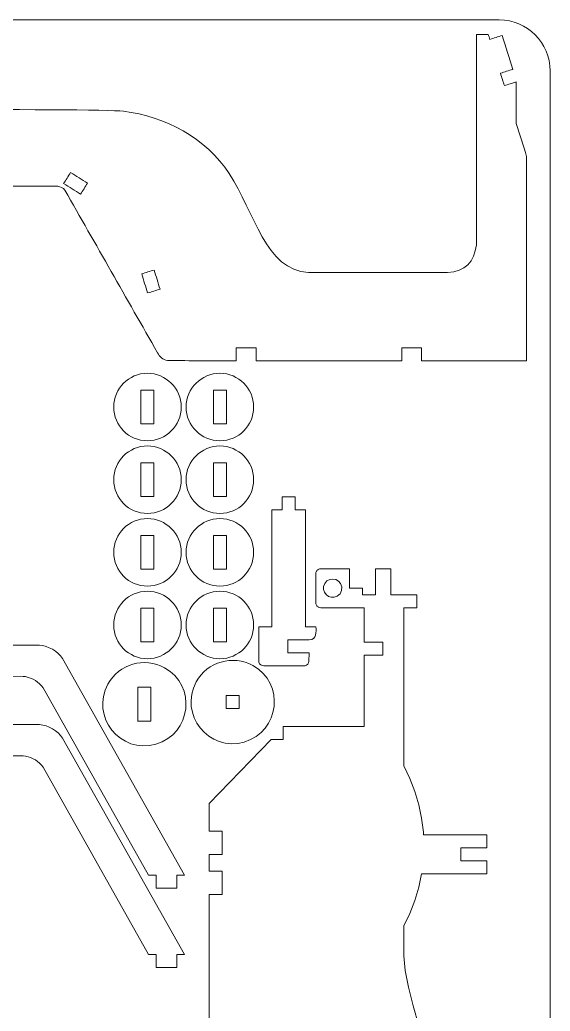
# Model space of a CAD drawing. Header units: centimetres. Extents: x -58 to 58, y -52 to 52.
# Drawn here: x 45.23 to 57.59, y -7.72 to 15.39 of the extents above; entities that cross this region are included whole.
import ezdxf

# ---------------------------------------------------------------- set-up
doc = ezdxf.new("R2010")
doc.units = ezdxf.units.CM
doc.header["$MEASUREMENT"] = 0
doc.layers.add('Camada 1', color=7, linetype='Continuous')

msp = doc.modelspace()

# ---------------------------------------------------------------- linework, layer by layer
at = {"layer": 'Camada 1', "color": 5, "lineweight": 9}
for points in [[(24.2736, 15.38827), (24.2736, 15.38827), (56.40361, 15.38827), (56.40361, 15.38827)], [(56.40361, 15.38827), (57.05813, 15.38827), (57.5936, 14.85275), (57.5936, 14.19827)], [(57.5936, 14.19827), (57.5936, 14.19827), (57.5936, -35.7818), (57.5936, -35.7818)]]:
    msp.add_open_spline(points, degree=3, dxfattribs=at)
at = {"layer": 'Camada 1', "color": 3, "lineweight": 9}
for points in [[(55.87285, 10.14107), (55.87285, 11.77675), (55.87285, 13.41243), (55.87285, 15.04811)], [(55.87285, 15.04811), (55.96511, 15.04811), (56.05736, 15.04811), (56.14962, 15.04811)], [(56.14962, 15.04811), (56.16176, 15.0095), (56.17388, 14.97091), (56.18602, 14.93231)], [(56.18602, 14.93231), (56.2825, 14.96264), (56.379, 14.99299), (56.47549, 15.02332)], [(56.47549, 15.02332), (56.55824, 14.76014), (56.64099, 14.49697), (56.72374, 14.23379)], [(56.72374, 14.23379), (56.62725, 14.20345), (56.53076, 14.17311), (56.43427, 14.14277)], [(56.43427, 14.14277), (56.4646, 14.04628), (56.49494, 13.9498), (56.52528, 13.85331)], [(56.52528, 13.85331), (56.61741, 13.88228), (56.70954, 13.91124), (56.80167, 13.94021)], [(56.80167, 13.94021), (56.80167, 13.61823), (56.80167, 13.29624), (56.80167, 12.97426)], [(37.23959, 13.28064), (38.62087, 13.28064), (46.98965, 13.33052), (47.64494, 13.25616)], [(47.64494, 13.25616), (48.6137, 13.14621), (49.57264, 12.6256), (50.11002, 11.80237)], [(56.80167, 12.97426), (56.8829, 12.71589), (56.96414, 12.45751), (57.04537, 12.19914)], [(57.04537, 12.19914), (57.04537, 10.61223), (57.04537, 9.0253), (57.04537, 7.43839)], [(50.11002, 11.80237), (50.69436, 10.90721), (50.95911, 9.53837), (51.9575, 9.49883)], [(46.11098, 11.50701), (44.62316, 11.50632), (43.13534, 11.50565), (41.64751, 11.50496)], [(46.27651, 11.42022), (46.23668, 11.4682), (46.17293, 11.50293), (46.11098, 11.50701)], [(48.43724, 7.62772), (47.71699, 8.89188), (46.99676, 10.15605), (46.27651, 11.42022)], [(55.19972, 9.49883), (55.60601, 9.50661), (55.82863, 9.75524), (55.87285, 10.14107)], [(51.9575, 9.49883), (53.03824, 9.49883), (54.11898, 9.49883), (55.19972, 9.49883)], [(48.67163, 7.44308), (48.55462, 7.46338), (48.48992, 7.53241), (48.43724, 7.62772)], [(50.73664, 7.74183), (50.58127, 7.74183), (50.42592, 7.74183), (50.27055, 7.74183)], [(50.27055, 7.74183), (50.27055, 7.64068), (50.27055, 7.53954), (50.27055, 7.43839)], [(50.73664, 7.43839), (50.73664, 7.53954), (50.73664, 7.64068), (50.73664, 7.74183)], [(54.59699, 7.74183), (54.44162, 7.74183), (54.28627, 7.74183), (54.1309, 7.74183)], [(54.1309, 7.74183), (54.1309, 7.64068), (54.1309, 7.53954), (54.1309, 7.43839)], [(54.59699, 7.43839), (54.59699, 7.53954), (54.59699, 7.64068), (54.59699, 7.74183)], [(50.27055, 7.43839), (49.73758, 7.43995), (49.20461, 7.44152), (48.67163, 7.44308)], [(54.1309, 7.43839), (52.99948, 7.43839), (51.86806, 7.43839), (50.73664, 7.43839)], [(57.04537, 7.43839), (56.22924, 7.43839), (55.41311, 7.43839), (54.59699, 7.43839)], [(47.41623, 6.35992), (47.41623, 6.79466), (47.76867, 7.1471), (48.20342, 7.1471)], [(48.20342, 7.1471), (48.63816, 7.1471), (48.9906, 6.79466), (48.9906, 6.35992)], [(49.10534, 6.35992), (49.10534, 6.79466), (49.45778, 7.1471), (49.89253, 7.1471)], [(49.89253, 7.1471), (50.32727, 7.1471), (50.67971, 6.79466), (50.67971, 6.35992)], [(48.20342, 5.57273), (47.76867, 5.57273), (47.41623, 5.92518), (47.41623, 6.35992)], [(48.9906, 6.35992), (48.9906, 5.92518), (48.63816, 5.57273), (48.20342, 5.57273)], [(49.89253, 5.57273), (49.45778, 5.57273), (49.10534, 5.92518), (49.10534, 6.35992)], [(50.67971, 6.35992), (50.67971, 5.92518), (50.32727, 5.57273), (49.89253, 5.57273)], [(47.41623, 4.66655), (47.41623, 5.10129), (47.76867, 5.45373), (48.20342, 5.45373)], [(48.20342, 5.45373), (48.63816, 5.45373), (48.9906, 5.10129), (48.9906, 4.66655)], [(49.10534, 4.66655), (49.10534, 5.10129), (49.45778, 5.45373), (49.89253, 5.45373)], [(49.89253, 5.45373), (50.32727, 5.45373), (50.67971, 5.10129), (50.67971, 4.66655)], [(48.20342, 3.87936), (47.76867, 3.87936), (47.41623, 4.23181), (47.41623, 4.66655)], [(48.9906, 4.66655), (48.9906, 4.23181), (48.63816, 3.87936), (48.20342, 3.87936)], [(49.89253, 3.87936), (49.45778, 3.87936), (49.10534, 4.23181), (49.10534, 4.66655)], [(50.67971, 4.66655), (50.67971, 4.23181), (50.32727, 3.87936), (49.89253, 3.87936)], [(51.64684, 4.26859), (51.64684, 4.26859), (51.3434, 4.26859), (51.3434, 4.26859)], [(51.3434, 4.26859), (51.3434, 4.26859), (51.3434, 3.96514), (51.3434, 3.96514)], [(51.64684, 3.96514), (51.64684, 3.96514), (51.64684, 4.26859), (51.64684, 4.26859)], [(51.3434, 3.96514), (51.3434, 3.96514), (51.10065, 3.96514), (51.10065, 3.96514)], [(51.10065, 3.96514), (51.10065, 3.96514), (51.10065, 1.23418), (51.10065, 1.23418)], [(51.8896, 3.96514), (51.8896, 3.96514), (51.64684, 3.96514), (51.64684, 3.96514)], [(51.8896, 1.23418), (51.8896, 1.23418), (51.8896, 3.96514), (51.8896, 3.96514)], [(47.41623, 2.97318), (47.41623, 3.40792), (47.76867, 3.76036), (48.20342, 3.76036)], [(48.20342, 3.76036), (48.63816, 3.76036), (48.9906, 3.40792), (48.9906, 2.97318)], [(49.10534, 2.97318), (49.10534, 3.40792), (49.45778, 3.76036), (49.89253, 3.76036)], [(49.89253, 3.76036), (50.32727, 3.76036), (50.67971, 3.40792), (50.67971, 2.97318)], [(48.20342, 2.18599), (47.76867, 2.18599), (47.41623, 2.53844), (47.41623, 2.97318)], [(48.9906, 2.97318), (48.9906, 2.53844), (48.63816, 2.18599), (48.20342, 2.18599)], [(49.89253, 2.18599), (49.45778, 2.18599), (49.10534, 2.53844), (49.10534, 2.97318)], [(50.67971, 2.97318), (50.67971, 2.53844), (50.32727, 2.18599), (49.89253, 2.18599)], [(52.14276, 2.53096), (52.14276, 2.53096), (52.15157, 2.54416), (52.15157, 2.54416)], [(52.15157, 2.54416), (52.15157, 2.54416), (52.16205, 2.5561), (52.16205, 2.5561)], [(52.16205, 2.5561), (52.16205, 2.5561), (52.17398, 2.56657), (52.17398, 2.56657)], [(52.17398, 2.56657), (52.17398, 2.56657), (52.18718, 2.57539), (52.18718, 2.57539)], [(52.18718, 2.57539), (52.18718, 2.57539), (52.20142, 2.58242), (52.20142, 2.58242)], [(52.20142, 2.58242), (52.20142, 2.58242), (52.21645, 2.58751), (52.21645, 2.58751)], [(52.21645, 2.58751), (52.21645, 2.58751), (52.24787, 2.59165), (52.24787, 2.59165)], [(52.24787, 2.59165), (52.24787, 2.59165), (52.91758, 2.59164), (52.91758, 2.59164)], [(52.91758, 2.59164), (52.91758, 2.59164), (52.91758, 2.13735), (52.91758, 2.13735)], [(53.52447, 1.9856), (53.52447, 1.9856), (53.52447, 2.59165), (53.52447, 2.59165)], [(53.52447, 2.59165), (53.52447, 2.59165), (53.87991, 2.59165), (53.87991, 2.59165)], [(53.87991, 2.59165), (53.87991, 2.59165), (53.87991, 1.9856), (53.87991, 1.9856)], [(52.1265, 2.47027), (52.1265, 2.47027), (52.13063, 2.50169), (52.13063, 2.50169)], [(52.1265, 1.80342), (52.1265, 1.80342), (52.1265, 2.47027), (52.1265, 2.47027)], [(52.13063, 2.50169), (52.13063, 2.50169), (52.13572, 2.51673), (52.13572, 2.51673)], [(52.13572, 2.51673), (52.13572, 2.51673), (52.14276, 2.53096), (52.14276, 2.53096)], [(52.91758, 2.13735), (52.91758, 2.13735), (53.22102, 2.13735), (53.22102, 2.13735)], [(53.22102, 2.13735), (53.22102, 2.13735), (53.22102, 1.9856), (53.22102, 1.9856)], [(47.41623, 1.27981), (47.41623, 1.71455), (47.76867, 2.06699), (48.20342, 2.06699)], [(48.20342, 2.06699), (48.63816, 2.06699), (48.9906, 1.71455), (48.9906, 1.27981)], [(49.10534, 1.27981), (49.10534, 1.71455), (49.45778, 2.06699), (49.89253, 2.06699)], [(49.89253, 2.06699), (50.32727, 2.06699), (50.67971, 1.71455), (50.67971, 1.27981)], [(53.22102, 1.9856), (53.22102, 1.9856), (53.52447, 1.9856), (53.52447, 1.9856)], [(53.87991, 1.9856), (53.87991, 1.9856), (54.48678, 1.9856), (54.48678, 1.9856)], [(54.48678, 1.9856), (54.48678, 1.9856), (54.48678, 1.68185), (54.48678, 1.68185)], [(52.13063, 1.77201), (52.13063, 1.77201), (52.1265, 1.80342), (52.1265, 1.80342)], [(52.13574, 1.75698), (52.13574, 1.75698), (52.13063, 1.77201), (52.13063, 1.77201)], [(52.14276, 1.74273), (52.14276, 1.74273), (52.13574, 1.75698), (52.13574, 1.75698)], [(52.15157, 1.72955), (52.15157, 1.72955), (52.14276, 1.74273), (52.14276, 1.74273)], [(52.16205, 1.7176), (52.16205, 1.7176), (52.15157, 1.72955), (52.15157, 1.72955)], [(52.17398, 1.70713), (52.17398, 1.70713), (52.16205, 1.7176), (52.16205, 1.7176)], [(52.18719, 1.69832), (52.18719, 1.69832), (52.17398, 1.70713), (52.17398, 1.70713)], [(52.20142, 1.69129), (52.20142, 1.69129), (52.18719, 1.69832), (52.18719, 1.69832)], [(52.21645, 1.68618), (52.21645, 1.68618), (52.20142, 1.69129), (52.20142, 1.69129)], [(52.24787, 1.68204), (52.24787, 1.68204), (52.21645, 1.68618), (52.21645, 1.68618)], [(53.25398, 1.68204), (53.25398, 1.68204), (52.24787, 1.68204), (52.24787, 1.68204)], [(53.25397, 0.8819), (53.25397, 0.8819), (53.25398, 1.68204), (53.25398, 1.68204)], [(54.48678, 1.68185), (54.48678, 1.68185), (54.18334, 1.68185), (54.18334, 1.68185)], [(54.18334, 1.68185), (54.18334, 1.68185), (54.18334, -2.00754), (54.18334, -2.00754)], [(48.20342, 0.49262), (47.76867, 0.49262), (47.41623, 0.84507), (47.41623, 1.27981)], [(48.9906, 1.27981), (48.9906, 0.84507), (48.63816, 0.49262), (48.20342, 0.49262)], [(49.89253, 0.49262), (49.45778, 0.49262), (49.10534, 0.84507), (49.10534, 1.27981)], [(50.67971, 1.27981), (50.67971, 0.84507), (50.32727, 0.49262), (49.89253, 0.49262)], [(51.10065, 1.23418), (51.10065, 1.23418), (50.79871, 1.23418), (50.79871, 1.23418)], [(50.79871, 1.23418), (50.79871, 1.23418), (50.80285, 0.41382), (50.80285, 0.41382)], [(52.13234, 1.23418), (52.13234, 1.23418), (51.8896, 1.23418), (51.8896, 1.23418)], [(51.97085, 0.93075), (52.1665, 0.93197), (52.13234, 1.12998), (52.13234, 1.23418)], [(51.47843, 0.6273), (51.47843, 0.6273), (51.47843, 0.93075), (51.47843, 0.93075)], [(51.47843, 0.93075), (51.47843, 0.93075), (51.97085, 0.93075), (51.97085, 0.93075)], [(42.52474, 0.81246), (42.52474, 0.81246), (45.68397, 0.80964), (45.68397, 0.80964)], [(45.68397, 0.80964), (45.88887, 0.79599), (46.10827, 0.66771), (46.2206, 0.49583)], [(53.69093, 0.8819), (53.69093, 0.8819), (53.25397, 0.8819), (53.25397, 0.8819)], [(53.69093, 0.57846), (53.69093, 0.57846), (53.69093, 0.8819), (53.69093, 0.8819)], [(46.2206, 0.49583), (46.2206, 0.49583), (49.06502, -4.55396), (49.06502, -4.55396)], [(47.28121, -0.09821), (47.53963, 0.37123), (48.13069, 0.54256), (48.60014, 0.28412)], [(49.34088, -0.04799), (49.59932, 0.42146), (50.19035, 0.59279), (50.6598, 0.33434)], [(51.97085, 0.6273), (51.97085, 0.6273), (51.47843, 0.6273), (51.47843, 0.6273)], [(51.9698, 0.4294), (51.9698, 0.4294), (51.97085, 0.6273), (51.97085, 0.6273)], [(53.25398, -1.08691), (53.25398, -1.08691), (53.25397, 0.57846), (53.25397, 0.57846)], [(53.25397, 0.57846), (53.25397, 0.57846), (53.69093, 0.57846), (53.69093, 0.57846)], [(48.60014, 0.28412), (49.35526, -0.1316), (49.2301, -1.25913), (48.40218, -1.49913)], [(50.6598, 0.33434), (51.41494, -0.08138), (51.28978, -1.2089), (50.46185, -1.4489)], [(50.80285, 0.41382), (50.81717, 0.36038), (50.86378, 0.32571), (50.92009, 0.32386)], [(50.92009, 0.32386), (50.92009, 0.32386), (51.88088, 0.328), (51.88088, 0.328)], [(51.88088, 0.328), (51.92731, 0.34044), (51.96511, 0.38299), (51.9698, 0.4294)], [(45.30398, 0.08179), (45.30398, 0.08179), (42.52474, 0.0842), (42.52474, 0.0842)], [(45.35889, 0.07457), (45.35889, 0.07457), (45.30398, 0.08179), (45.30398, 0.08179)], [(45.76859, -0.18646), (45.67355, -0.0426), (45.52324, 0.03816), (45.35889, 0.07457)], [(48.22941, -4.55396), (48.22941, -4.55396), (45.76859, -0.18646), (45.76859, -0.18646)], [(48.40218, -1.49913), (47.57426, -1.73913), (46.86551, -0.85336), (47.28121, -0.09821)], [(50.46185, -1.4489), (49.63393, -1.6889), (48.92515, -0.80314), (49.34088, -0.04799)], [(42.52472, -1.03932), (42.52472, -1.03932), (45.68396, -1.04214), (45.68396, -1.04214)], [(45.68396, -1.04214), (45.88885, -1.05579), (46.10824, -1.18406), (46.22059, -1.35596)], [(51.36412, -1.39035), (51.36412, -1.39035), (51.36412, -1.08691), (51.36412, -1.08691)], [(51.36412, -1.08691), (51.36412, -1.08691), (53.25398, -1.08691), (53.25398, -1.08691)], [(46.22059, -1.35596), (46.22059, -1.35596), (49.06502, -6.40575), (49.06502, -6.40575)], [(49.63951, -2.883), (49.63951, -2.883), (51.08537, -1.39035), (51.08537, -1.39035)], [(51.08537, -1.39035), (51.08537, -1.39035), (51.36412, -1.39035), (51.36412, -1.39035)], [(45.30398, -1.76998), (45.30398, -1.76998), (42.52472, -1.76758), (42.52472, -1.76758)], [(45.35888, -1.77722), (45.35888, -1.77722), (45.30398, -1.76998), (45.30398, -1.76998)], [(45.76858, -2.03824), (45.67357, -1.89441), (45.5232, -1.8136), (45.35888, -1.77722)], [(48.22941, -6.40575), (48.22941, -6.40575), (45.76858, -2.03824), (45.76858, -2.03824)], [(54.18334, -2.00754), (54.18334, -2.00754), (54.32376, -2.2989), (54.32376, -2.2989)], [(54.32376, -2.2989), (54.32376, -2.2989), (54.43996, -2.60072), (54.43996, -2.60072)], [(54.43996, -2.60072), (54.43996, -2.60072), (54.53115, -2.91103), (54.53115, -2.91103)], [(49.63951, -3.53128), (49.63951, -3.53128), (49.63951, -2.883), (49.63951, -2.883)], [(54.53115, -2.91103), (54.53115, -2.91103), (54.59671, -3.22774), (54.59671, -3.22774)], [(54.59671, -3.22774), (54.59671, -3.22774), (54.63622, -3.54875), (54.63622, -3.54875)], [(49.94295, -3.53128), (49.94295, -3.53128), (49.63951, -3.53128), (49.63951, -3.53128)], [(49.94295, -4.07504), (49.94295, -4.07504), (49.94295, -3.53128), (49.94295, -3.53128)], [(54.63622, -3.54875), (54.63622, -3.54875), (54.63623, -3.61105), (54.63623, -3.61105)], [(54.63623, -3.61105), (54.63623, -3.61105), (56.11909, -3.61105), (56.11909, -3.61105)], [(56.11909, -3.61105), (56.11909, -3.61105), (56.11909, -3.9145), (56.11909, -3.9145)], [(56.11909, -3.9145), (56.11909, -3.9145), (55.51219, -3.91436), (55.51219, -3.91436)], [(55.51219, -3.91436), (55.51219, -3.91436), (55.51219, -4.2178), (55.51219, -4.2178)], [(49.63951, -4.46344), (49.63951, -4.46344), (49.63951, -4.07504), (49.63951, -4.07504)], [(49.63951, -4.07504), (49.63951, -4.07504), (49.94295, -4.07504), (49.94295, -4.07504)], [(55.51219, -4.2178), (55.51219, -4.2178), (56.11908, -4.2178), (56.11908, -4.2178)], [(56.11908, -4.2178), (56.11908, -4.2178), (56.11908, -4.52124), (56.11908, -4.52124)], [(48.40447, -4.55396), (48.40447, -4.55396), (48.22941, -4.55396), (48.22941, -4.55396)], [(48.40447, -4.8574), (48.40447, -4.8574), (48.40447, -4.55396), (48.40447, -4.55396)], [(49.06502, -4.55396), (49.06502, -4.55396), (48.88997, -4.55396), (48.88997, -4.55396)], [(48.88997, -4.55396), (48.88997, -4.55396), (48.88997, -4.8574), (48.88997, -4.8574)], [(49.94295, -4.46344), (49.94295, -4.46344), (49.63951, -4.46344), (49.63951, -4.46344)], [(49.94295, -5.00721), (49.94295, -5.00721), (49.94295, -4.46344), (49.94295, -4.46344)], [(54.59671, -4.52124), (54.59671, -4.52124), (54.53115, -4.83277), (54.53115, -4.83277)], [(56.11908, -4.52124), (56.11908, -4.52124), (54.59671, -4.52124), (54.59671, -4.52124)], [(54.53115, -4.83277), (54.53115, -4.83277), (54.43996, -5.14307), (54.43996, -5.14307)], [(48.88997, -4.8574), (48.88997, -4.8574), (48.40447, -4.8574), (48.40447, -4.8574)], [(49.63951, -8.99586), (49.63951, -8.99586), (49.63951, -5.00721), (49.63951, -5.00721)], [(49.63951, -5.00721), (49.63951, -5.00721), (49.94295, -5.00721), (49.94295, -5.00721)], [(54.43996, -5.14307), (54.43996, -5.14307), (54.32376, -5.4449), (54.32376, -5.4449)], [(54.32376, -5.4449), (54.32376, -5.4449), (54.18334, -5.73625), (54.18334, -5.73625)], [(54.18334, -5.73625), (54.18334, -5.73625), (54.18334, -6.43542), (54.18334, -6.43542)], [(48.40445, -6.40575), (48.40445, -6.40575), (48.22941, -6.40575), (48.22941, -6.40575)], [(48.40445, -6.7092), (48.40445, -6.7092), (48.40445, -6.40575), (48.40445, -6.40575)], [(49.06502, -6.40575), (49.06502, -6.40575), (48.88996, -6.40575), (48.88996, -6.40575)], [(48.88996, -6.40575), (48.88996, -6.40575), (48.88996, -6.7092), (48.88996, -6.7092)], [(54.18334, -6.43542), (54.18334, -6.43542), (54.21225, -6.77709), (54.21225, -6.77709)], [(48.88996, -6.7092), (48.88996, -6.7092), (48.40445, -6.7092), (48.40445, -6.7092)], [(54.21225, -6.77709), (54.21225, -6.77709), (54.28972, -7.16518), (54.28972, -7.16518)], [(54.28972, -7.16518), (54.28972, -7.16518), (54.40186, -7.59666), (54.40186, -7.59666)], [(54.40186, -7.59666), (54.40186, -7.59666), (54.53482, -8.06849), (54.53482, -8.06849)]]:
    msp.add_open_spline(points, degree=3, dxfattribs=at)
at = {"layer": 'Camada 1', "lineweight": 9}
for points in [[(46.2495, 11.57038), (46.30325, 11.65606), (46.35699, 11.74175), (46.41074, 11.82743)], [(46.41074, 11.82743), (46.54235, 11.74487), (46.67396, 11.66231), (46.80557, 11.57975)], [(46.64433, 11.32269), (46.51271, 11.40526), (46.38111, 11.48782), (46.2495, 11.57038)], [(46.80557, 11.57975), (46.75182, 11.49407), (46.69808, 11.40837), (46.64433, 11.32269)], [(48.06923, 9.46572), (48.16591, 9.49546), (48.26258, 9.52521), (48.35926, 9.55495)], [(48.35926, 9.55495), (48.40494, 9.40646), (48.45061, 9.25796), (48.4963, 9.10947)], [(48.20628, 9.02024), (48.1606, 9.16874), (48.11492, 9.31722), (48.06923, 9.46572)], [(48.4963, 9.10947), (48.39962, 9.07972), (48.30296, 9.04999), (48.20628, 9.02024)], [(48.0517, 6.75439), (48.0517, 6.75439), (48.35514, 6.75439), (48.35514, 6.75439)], [(48.0517, 5.96545), (48.0517, 5.96545), (48.0517, 6.75439), (48.0517, 6.75439)], [(48.35514, 6.75439), (48.35514, 6.75439), (48.35514, 5.96545), (48.35514, 5.96545)], [(49.74081, 6.75439), (49.74081, 6.75439), (50.04425, 6.75439), (50.04425, 6.75439)], [(49.74081, 5.96545), (49.74081, 5.96545), (49.74081, 6.75439), (49.74081, 6.75439)], [(50.04425, 6.75439), (50.04425, 6.75439), (50.04425, 5.96545), (50.04425, 5.96545)], [(48.35514, 5.96545), (48.35514, 5.96545), (48.0517, 5.96545), (48.0517, 5.96545)], [(50.04425, 5.96545), (50.04425, 5.96545), (49.74081, 5.96545), (49.74081, 5.96545)], [(48.0517, 5.06102), (48.0517, 5.06102), (48.35514, 5.06102), (48.35514, 5.06102)], [(48.0517, 4.27208), (48.0517, 4.27208), (48.0517, 5.06102), (48.0517, 5.06102)], [(48.35514, 5.06102), (48.35514, 5.06102), (48.35514, 4.27208), (48.35514, 4.27208)], [(49.74081, 5.06102), (49.74081, 5.06102), (50.04425, 5.06102), (50.04425, 5.06102)], [(49.74081, 4.27208), (49.74081, 4.27208), (49.74081, 5.06102), (49.74081, 5.06102)], [(50.04425, 5.06102), (50.04425, 5.06102), (50.04425, 4.27208), (50.04425, 4.27208)], [(48.35514, 4.27208), (48.35514, 4.27208), (48.0517, 4.27208), (48.0517, 4.27208)], [(50.04425, 4.27208), (50.04425, 4.27208), (49.74081, 4.27208), (49.74081, 4.27208)], [(48.0517, 3.36765), (48.0517, 3.36765), (48.35514, 3.36765), (48.35514, 3.36765)], [(48.0517, 2.57871), (48.0517, 2.57871), (48.0517, 3.36765), (48.0517, 3.36765)], [(48.35514, 3.36765), (48.35514, 3.36765), (48.35514, 2.57871), (48.35514, 2.57871)], [(49.74081, 3.36765), (49.74081, 3.36765), (50.04425, 3.36765), (50.04425, 3.36765)], [(49.74081, 2.57871), (49.74081, 2.57871), (49.74081, 3.36765), (49.74081, 3.36765)], [(50.04425, 3.36765), (50.04425, 3.36765), (50.04425, 2.57871), (50.04425, 2.57871)], [(48.35514, 2.57871), (48.35514, 2.57871), (48.0517, 2.57871), (48.0517, 2.57871)], [(50.04425, 2.57871), (50.04425, 2.57871), (49.74081, 2.57871), (49.74081, 2.57871)], [(52.3373, 2.24461), (52.45283, 2.44476), (52.7842, 2.34453), (52.73035, 2.08183)], [(52.63041, 1.95154), (52.44297, 1.84331), (52.22909, 2.05715), (52.3373, 2.24461)], [(52.73035, 2.08183), (52.70851, 2.02905), (52.6891, 1.98543), (52.63041, 1.95154)], [(48.0517, 1.67428), (48.0517, 1.67428), (48.35514, 1.67428), (48.35514, 1.67428)], [(48.0517, 0.88534), (48.0517, 0.88534), (48.0517, 1.67428), (48.0517, 1.67428)], [(48.35514, 1.67428), (48.35514, 1.67428), (48.35514, 0.88534), (48.35514, 0.88534)], [(49.74081, 1.67428), (49.74081, 1.67428), (50.04425, 1.67428), (50.04425, 1.67428)], [(49.74081, 0.88534), (49.74081, 0.88534), (49.74081, 1.67428), (49.74081, 1.67428)], [(50.04425, 1.67428), (50.04425, 1.67428), (50.04425, 0.88534), (50.04425, 0.88534)], [(48.35514, 0.88534), (48.35514, 0.88534), (48.0517, 0.88534), (48.0517, 0.88534)], [(50.04425, 0.88534), (50.04425, 0.88534), (49.74081, 0.88534), (49.74081, 0.88534)], [(47.98011, -0.96098), (47.98011, -0.96098), (47.98011, -0.17204), (47.98011, -0.17204)], [(47.98011, -0.17204), (47.98011, -0.17204), (48.28356, -0.17204), (48.28356, -0.17204)], [(48.28356, -0.17204), (48.28356, -0.17204), (48.28356, -0.96098), (48.28356, -0.96098)], [(50.03978, -0.66801), (50.03978, -0.66801), (50.03978, -0.36457), (50.03978, -0.36457)], [(50.03978, -0.36457), (50.03978, -0.36457), (50.34321, -0.36457), (50.34321, -0.36457)], [(50.34321, -0.36457), (50.34321, -0.36457), (50.34321, -0.66801), (50.34321, -0.66801)], [(50.34321, -0.66801), (50.34321, -0.66801), (50.03978, -0.66801), (50.03978, -0.66801)], [(47.98011, -0.96098), (47.98011, -0.96098), (47.97375, -0.96101), (47.97375, -0.96101)], [(48.28356, -0.96098), (48.28356, -0.96098), (47.98011, -0.96098), (47.98011, -0.96098)]]:
    msp.add_open_spline(points, degree=3, dxfattribs=at)

doc.saveas('drawing.dxf')
